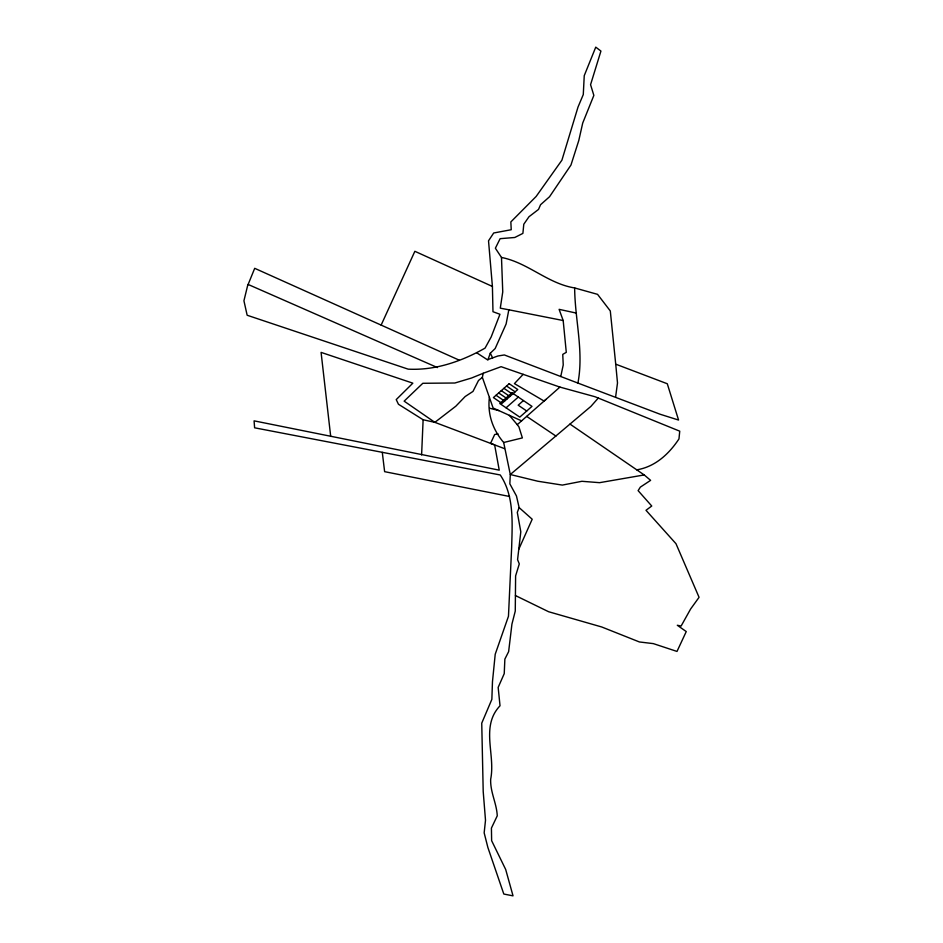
<?xml version="1.0" encoding="UTF-8"?>
<svg xmlns="http://www.w3.org/2000/svg" width="943" height="943" viewBox="0 0 943 943"><rect width="100%" height="100%" fill="white"/><g stroke="black" fill="none" stroke-linecap="round" stroke-linejoin="round"><path stroke-width="1.41" d="M489.393 397.404C487.342 414.166 492.8 429.772 503.68 442.503L510.293 474.518L509.845 483.853L516.458 495.983L519.121 507.593L517.294 512.403L520.807 531.793L517.577 559.659L519.287 563.926L515.609 575.89L515.267 611.088L511.931 624.136L508.631 651.648L504.87 659.098L504.234 673.644L498.163 687.388L500.026 705.777C480.293 726.558 495.664 754.483 490.666 779.283C490.171 792.191 496.655 803.141 497.256 815.825L491.421 828.084L491.633 840.685L505.684 869.481L513.027 895.85L503.81 894.047L487.873 847.474L484.16 832.846L485.504 820.292L483.205 791.495L481.743 723.163L491.857 699.352L492.47 681.73L495.216 654.242L508.466 616.262L511.66 547.223C512.249 523.059 514.395 496.03 500.261 474.977L254.61 427.804L254.08 420.849L499.236 470.156L494.639 444.907L434.853 422.346L423.124 419.753L398.441 404.241L396.225 399.596L412.845 383.164L321.08 352.387L330.698 436.42M421.604 454.915L423.124 419.753M574.652 287.945L597.556 294.346L610.298 310.954L615.72 364.163L667.29 383.754L678.571 420.059L660.135 414.248L577.906 383.07C584.023 351.503 574.876 319.771 574.652 287.945C547.683 283.595 528.092 262.732 501.487 257.451L495.37 248.233L500.12 238.673L514.784 237.483L522.894 233.392L523.789 224.234L528.988 216.737L538.524 209.417L540.563 204.714L549.545 196.733L570.963 165.049L578.79 140.483L582.715 123.05L593.854 95.396L590.566 84.681L600.927 51.075L595.752 47.15L584.247 75.664L583.281 94.559L578.035 107.007L561.91 160.18L536.143 196.462L510.847 221.923L511.224 229.727L493.696 232.992L488.521 240.807L492.411 286.448L492.977 311.72L499.955 314.278L491.197 336.922L485.067 348.12C461.634 361.346 435.383 370.575 408.142 369.149L247.149 315.245L243.931 300.782L247.573 285.823L254.704 268.319L459.229 360.167M615.614 396.991L617.5 382.952L615.72 364.163M501.487 257.451L502.749 291.929L500.285 308.161L508.831 309.799L506.12 324.003L495.158 348.556L490.301 353.212L487.814 360.014L476.804 352.859M560.755 376.505L563.23 364.976L562.747 354.391L566.283 352.34L563.183 320.526L559.105 309.339L576.421 313.111M521.597 420.861L493.13 408.024L482.356 377.365L483.24 373.263L501.098 366.686L559.918 387.09L595.068 396.755L679.738 431.175L678.972 438.908C669.07 453.913 655.114 466.891 636.737 469.826M518.78 549.274L532.194 519.228L519.121 507.593M381.137 325.099L414.861 251.298L492.411 286.448M598.263 398.052L590.919 406.386L510.293 474.518L537.84 481.236L562.346 485.091L581.914 481.295L599.571 482.675L644.21 474.942L650.611 480.352L640.356 487.118L638.116 490.643L651.743 506.014L646.002 510.293L675.99 543.71L699.069 597.32L690.606 609.025L681.129 626.011L677.31 625.268L686.256 631.574L677.003 651.436L653.334 643.621L639.401 641.959L601.717 626.977L548.626 611.736L515.42 595.54M523.176 374.336L514.43 383.612L544.111 401.058L559.918 387.09M545.938 399.431L517.271 424.668L518.909 426.837L522.375 437.906L503.68 442.503M506.073 407.812L518.296 397.062M523.436 400.551L518.178 405.184L526.736 411.007M482.356 377.365L478.502 380.5L472.997 391.416L465.182 396.52L455.834 406.197L434.853 422.346L404.146 401.152L422.818 383.282L454.88 383.011L471.512 378.025L483.24 373.263M487.991 359.554L497.869 355.994L504.352 354.957L577.906 383.07M498.022 433.898L494.674 434.511L490.56 443.375L504.47 448.609M508.831 309.799L563.183 320.526M509.526 496.478L384.626 471.665L382.28 452.334M489.688 408.225L498.871 410.618M248.127 284.456L437.411 367.558M526.677 416.382L555.934 436.067M506.568 386.017L515.126 391.84M503.939 388.339L512.497 394.15M501.311 390.65L509.868 396.473M498.682 392.96L507.24 398.783M496.053 395.27L504.599 401.093M570.02 424.114L644.21 474.942M509.35 415.333L517.271 424.668M490.301 353.212L492.635 357.88M509.196 383.707L493.413 397.581L501.971 403.404L517.754 389.53L509.196 383.707M511.99 392.771L499.766 403.521L519.77 417.124L531.993 406.374L511.99 392.771"/></g></svg>
